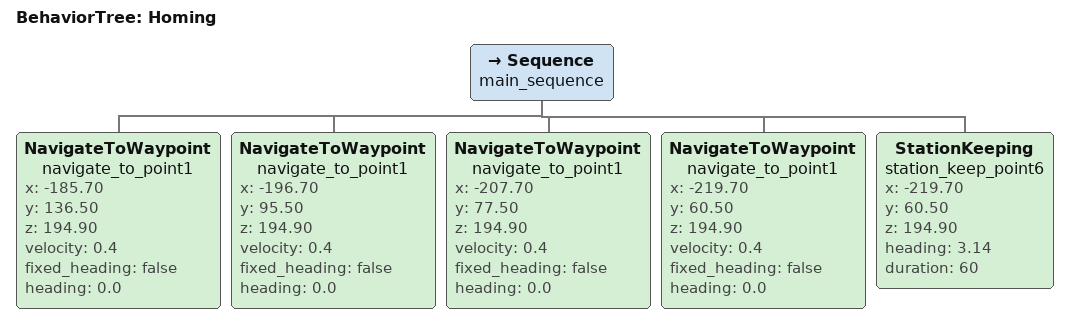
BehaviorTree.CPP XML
<?xml version="1.0" encoding="UTF-8"?>
<root BTCPP_format="4" main_tree_to_execute="Homing">
    <!-- Main pipeline inspection tree -->
    <BehaviorTree ID="Homing">
        <Sequence name="main_sequence">
            <!-- Point 1: First navigate there -->

            <NavigateToWaypoint name="navigate_to_point1"
                                x="-185.70"
                                y="136.50"
                                z="194.90"
                                velocity="0.4"
                                fixed_heading="false"
                                heading="0.0"/>

            <NavigateToWaypoint name="navigate_to_point1"
                               x="-196.70"
                               y="95.50"
                               z="194.90"
                               velocity="0.4"
                               fixed_heading="false"
                               heading="0.0"/>

            <NavigateToWaypoint name="navigate_to_point1"
                                x="-207.70"
                                y="77.50"
                                z="194.90"
                                velocity="0.4"
                                fixed_heading="false"
                                heading="0.0"/>

            <NavigateToWaypoint name="navigate_to_point1"
                                x="-219.70"
                                y="60.50"
                                z="194.90"
                                velocity="0.4"
                                fixed_heading="false"
                                heading="0.0"/>

            <StationKeeping name="station_keep_point6"
                                x="-219.70"
                                y="60.50"
                                z="194.90"
                                heading="3.14"
                                duration="60"/>
        </Sequence>
    </BehaviorTree>

</root>
